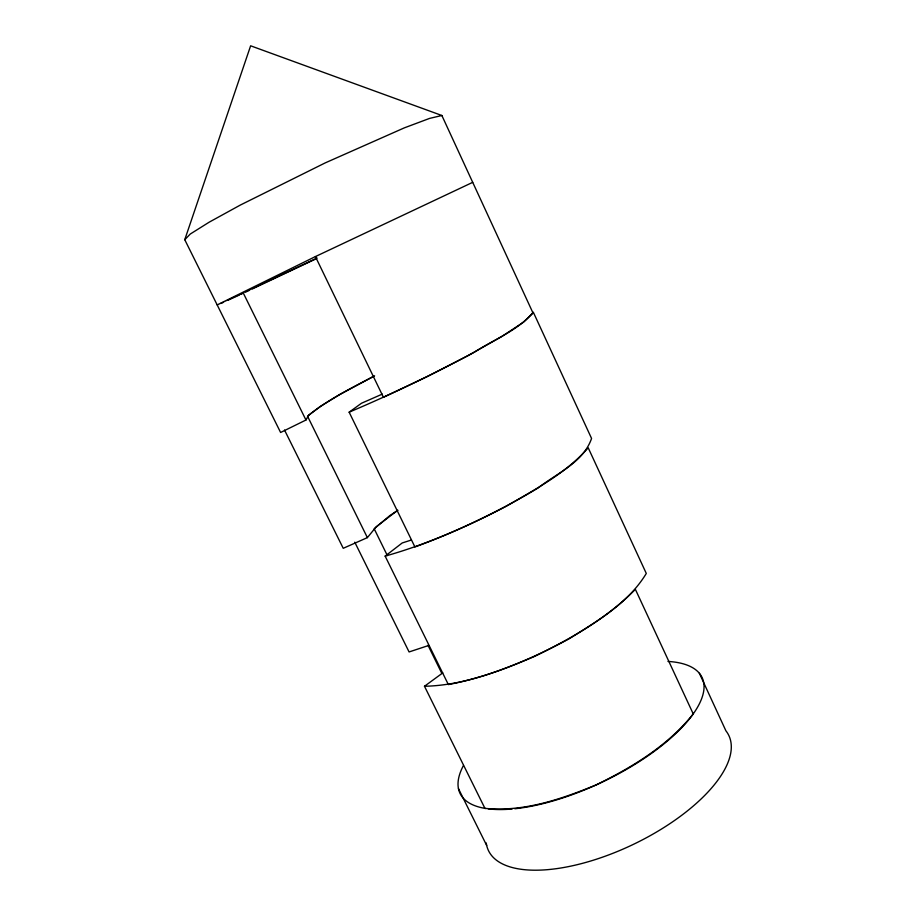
<?xml version="1.0" encoding="UTF-8"?>
<svg xmlns="http://www.w3.org/2000/svg" width="916" height="916" viewBox="0 0 916 916"><rect width="100%" height="100%" fill="white"/><g stroke="black" fill="none" stroke-linecap="round" stroke-linejoin="round"><path stroke-width="1.37" d="M374.598 375.846L339.676 394.59L320.451 406.338L308.669 415.154L305.955 420.02L280.605 432.478L184.757 239.706L250.629 45.8L441.867 115.496L533.032 313.066L523.826 321.985L501.659 336.584L468.202 355.534L427.085 376.659L383.415 397.292L315.413 256.572L217.184 304.913L317.142 258.072M284.51 430.028L343.237 548.306L367.385 537.623L376.247 526.746L397.59 510.361M184.757 239.706L190.265 234.038L209.146 222.199L240.29 205.081L325.134 162.934L404.334 127.862L429.581 118.404L441.867 115.496M385.144 556.115C427.337 544.287 467.458 526.368 506.296 506.25C535.219 489.339 565.836 473.377 588.198 447.787L646.295 573.45C628.41 603.014 597.713 620.842 569.225 638.738C531.154 659.245 490.999 676.397 448.348 684.573L385.144 556.115L402.216 542.959L411.364 540.028M424.486 686.267C463.049 685.443 499.426 671.256 534.497 656.451C570.886 638.647 606.793 618.506 635.372 589.332L693.24 713.908C667.787 745.83 632.383 767.184 596.179 784.898C560.947 799.336 523.563 812.149 484.93 808.359L424.486 686.267L442.772 672.894M349.145 412.189C391.808 394.12 433.623 374.083 474.431 352.156C494.205 339.367 517.861 330.584 533.295 312.173L591.564 438.455C583.286 462.488 556.928 473.171 538.253 487.862C499.106 511.414 457.805 531.211 414.914 546.955L349.145 412.189L361.465 403.258L382.315 394.098M397.853 510.292L389.747 515.674L374.186 528.772L387.331 555.52M373.808 376.258C351.023 388.292 327.516 399.765 307.547 416.265L367.385 537.623M315.413 256.572L472.713 182.341M316.066 258.804L252.209 289.009M240.565 294.471L243.152 293.257M245.74 292.044L249.621 290.223M228.279 300.093L239.339 295.032M220.893 303.379L223.367 302.349M428.574 645.505L409.086 651.952L354.767 542.18M458.458 788.676L486.671 845.434M427.978 645.242L441.798 673.329M243.049 292.548L305.955 420.02M699.355 673.26L725.907 730.808A133.255 56.998 -25.6 0 1 630.677 845.651A133.255 56.998 -25.6 0 1 486.224 842.949M667.97 661.432A134.183 51.262 -25.6 0 1 676.97 732.422A134.183 51.262 -25.6 0 1 514.849 808.748M512.078 809.011A134.183 51.262 -25.6 0 1 488.228 808.851M485.652 808.485A134.183 51.262 -25.6 0 1 463.473 765.49"/></g></svg>
